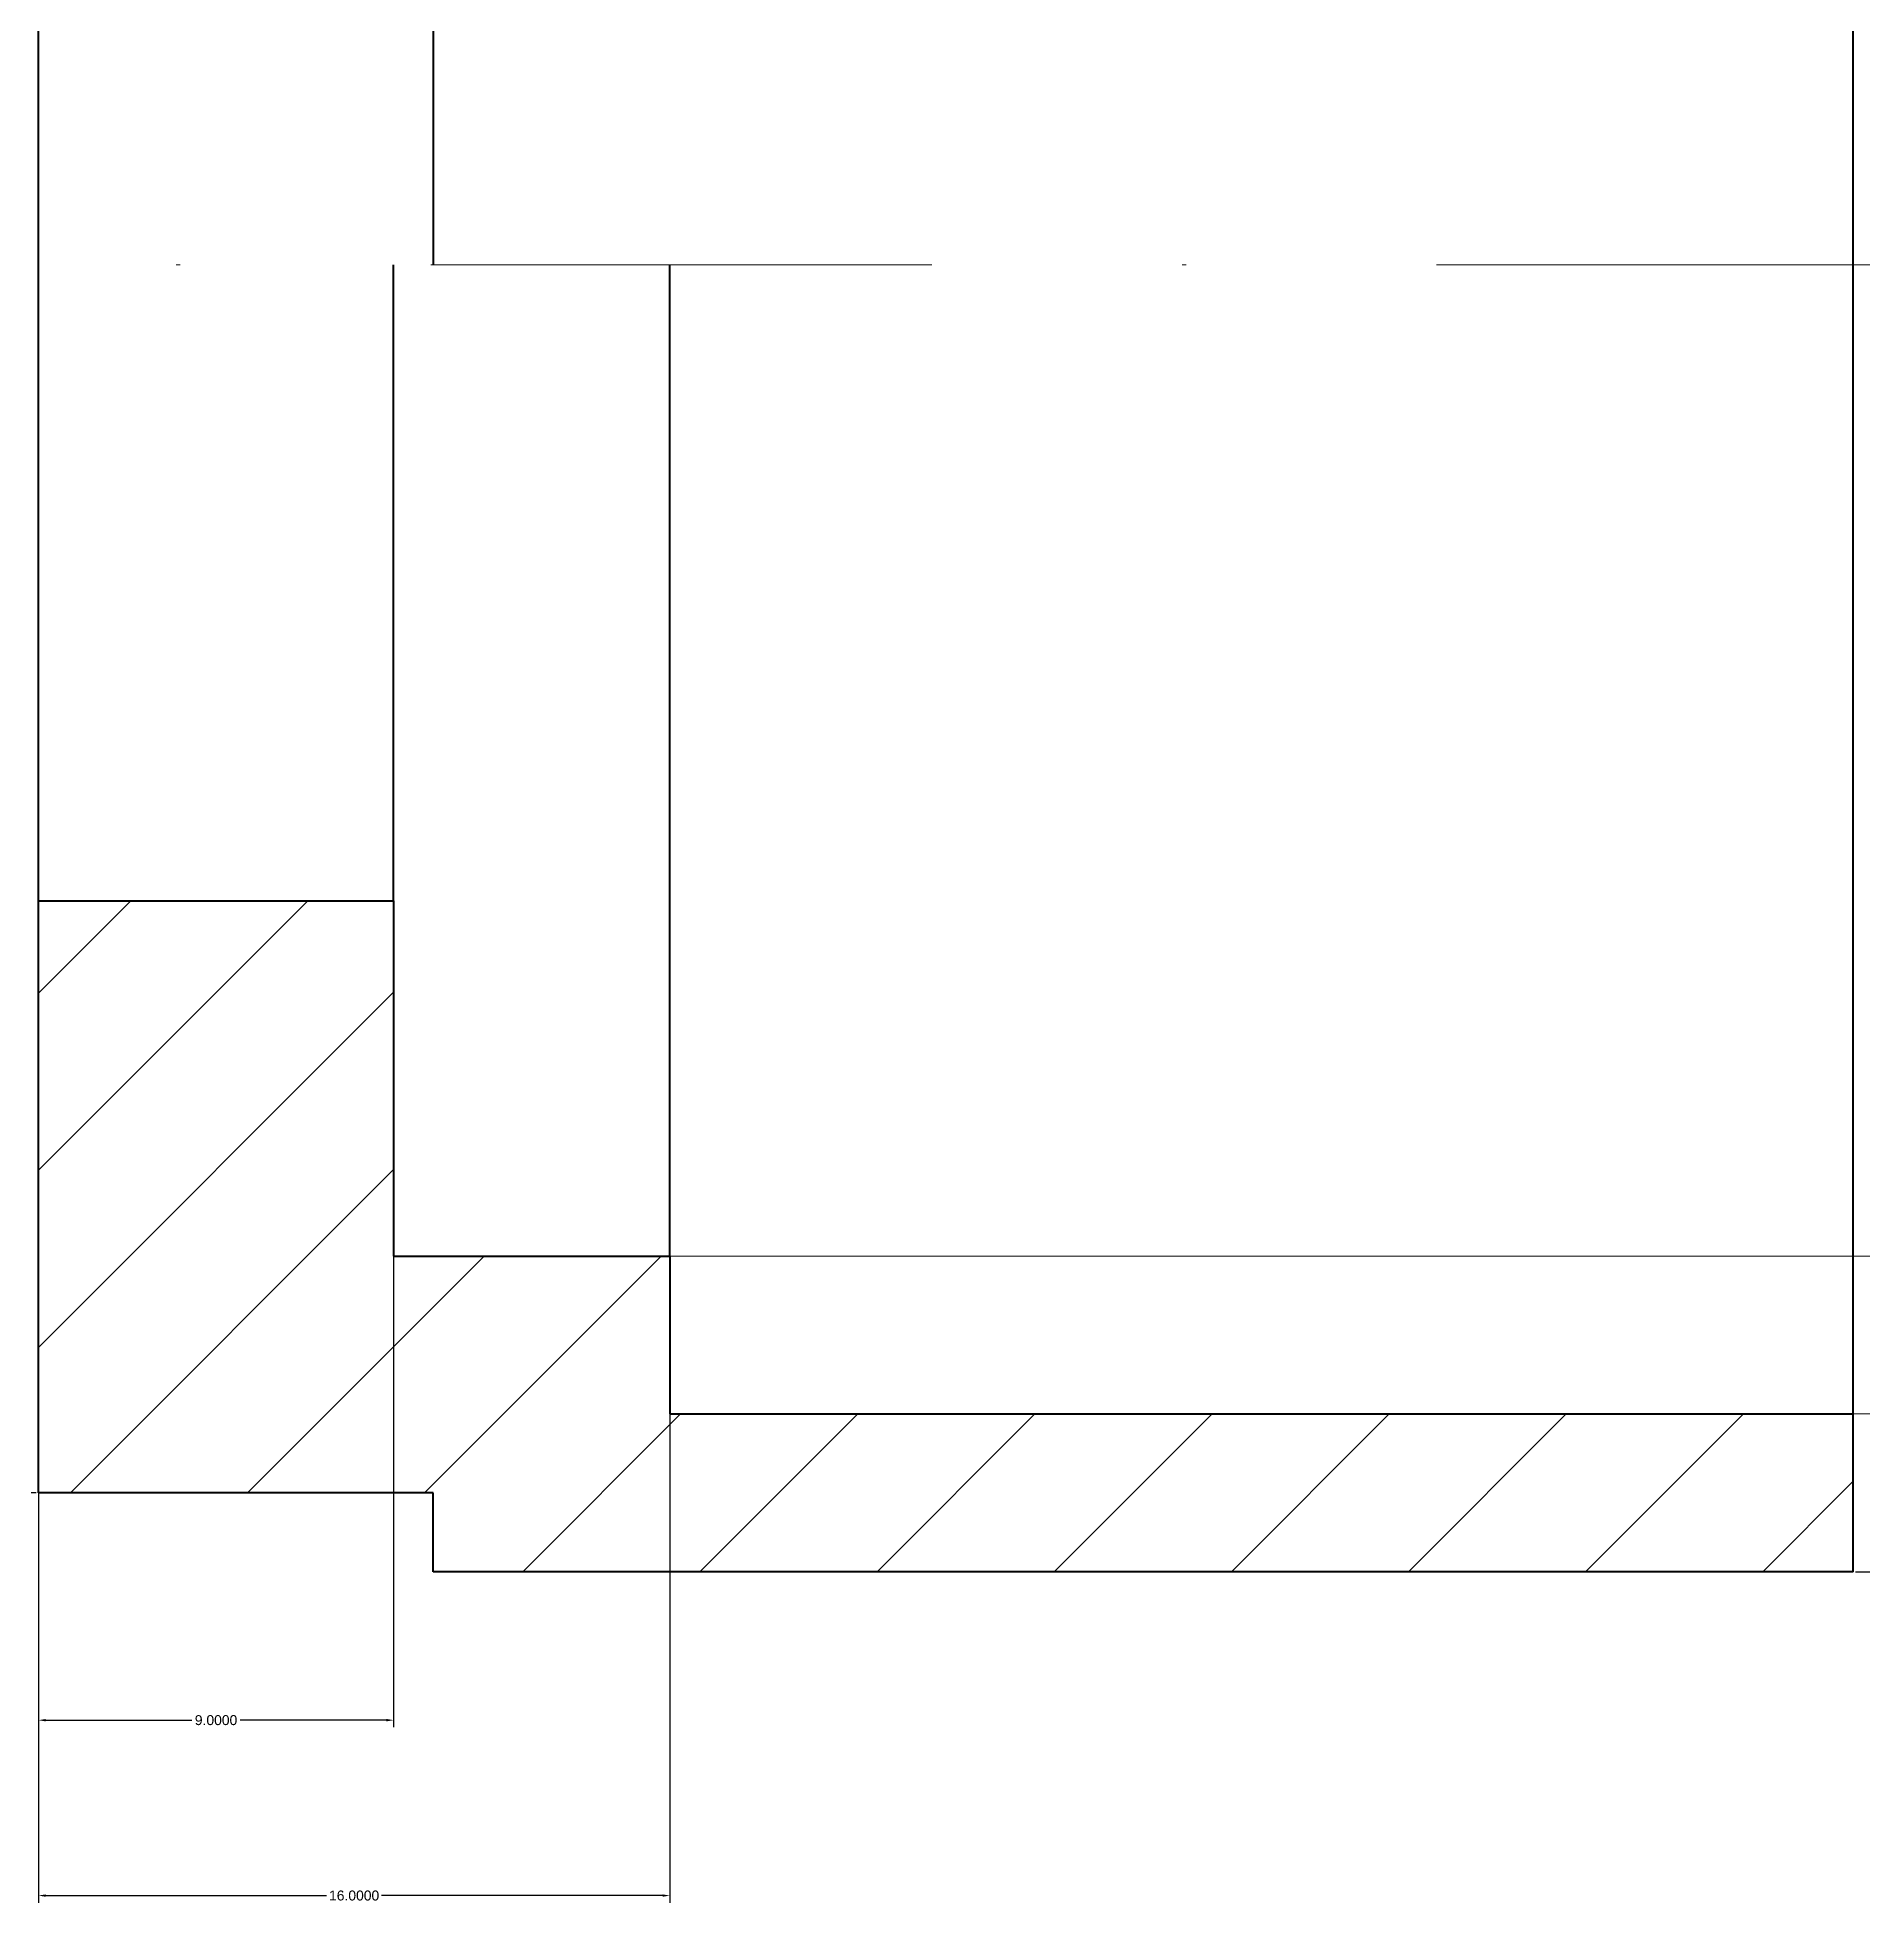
# Model space of a CAD drawing. Header units: millimetres. Extents: x 1235 to 2210, y 811 to 2257.
# Drawn here: x 1876.18 to 1922.48, y 1202.06 to 1249.33 of the extents above; entities that cross this region are included whole.
import ezdxf

# ---------------------------------------------------------------- set-up
doc = ezdxf.new("R2010")
doc.units = ezdxf.units.MM
doc.linetypes.add('штрихпунктирная', pattern=[25.4, 12.7, -6.35, 0, -6.35])
doc.styles.get("Standard").update_dxf_attribs({"font": 'arial.ttf'})
doc.dimstyles.get("Standard").update_dxf_attribs({"dimtxt": 0.18, "dimasz": 0.18, "dimexe": 0.18, "dimexo": 0.0625, "dimgap": 0.09, "dimtad": 0, "dimtih": 1, "dimtoh": 1, "dimdec": 4, "dimzin": 0, "dimdsep": 46, "dimtxsty": 'Standard', "dimcen": 0.09, "dimadec": 0, "dimazin": 0, "dimtfac": 1, "dimtdec": 4, "dimtofl": 0, "dimtmove": 0, "dimatfit": 3, "dimfxl": 1, "dimtolj": 1, "dimtzin": 0, "dimarcsym": 0})

# ---------------------------------------------------------------- blocks, each defined once
blk = doc.blocks.new('*D62')
at = {"color": 0, "lineweight": -2, "transparency": 16777216}
for p, q in [((1876.212, 1227.381), (1876.212, 1206.501)), ((1885.212, 1227.381), (1885.212, 1206.501)), ((1876.392, 1206.681), (1880.099, 1206.681)), ((1885.032, 1206.681), (1881.324, 1206.681))]:
    blk.add_line(p, q, dxfattribs=at)
at = {"color": 0, "lineweight": 15, "transparency": 16777216}
for points in [[(1876.392, 1206.711), (1876.392, 1206.651), (1876.212, 1206.681)], [(1885.032, 1206.711), (1885.032, 1206.651), (1885.212, 1206.681)]]:
    blk.add_solid(points, dxfattribs=at)
at = {"layer": 'Defpoints', "color": 0, "lineweight": 15, "transparency": 16777216}
for p in [(1876.212, 1227.443), (1885.212, 1227.443), (1885.212, 1206.681)]:
    blk.add_point(p, dxfattribs=at)
at = {"color": 0, "lineweight": 15, "transparency": 16777216, "insert": (1880.712, 1206.681), "char_height": 0.18, "attachment_point": 5}
blk.add_mtext('\\A1;{\\H1.4x;9.0000}', dxfattribs=at)
blk = doc.blocks.new('*D57')
at = {"color": 0, "lineweight": -2, "transparency": 16777216}
for p, q in [((1876.212, 1227.381), (1876.212, 1202.056)), ((1892.212, 1218.381), (1892.212, 1202.056)), ((1876.392, 1202.236), (1883.513, 1202.236)), ((1892.032, 1202.236), (1884.91, 1202.236))]:
    blk.add_line(p, q, dxfattribs=at)
at = {"color": 0, "lineweight": 15, "transparency": 16777216}
for points in [[(1876.392, 1202.266), (1876.392, 1202.206), (1876.212, 1202.236)], [(1892.032, 1202.266), (1892.032, 1202.206), (1892.212, 1202.236)]]:
    blk.add_solid(points, dxfattribs=at)
at = {"layer": 'Defpoints', "color": 0, "lineweight": 15, "transparency": 16777216}
for p in [(1876.212, 1227.443), (1892.212, 1218.443), (1892.212, 1202.236)]:
    blk.add_point(p, dxfattribs=at)
at = {"color": 0, "lineweight": 15, "transparency": 16777216, "insert": (1884.212, 1202.236), "char_height": 0.18, "attachment_point": 5}
blk.add_mtext('\\A1;{\\H1.4x;16.0000}', dxfattribs=at)
blk = doc.blocks.new('*D58')
at = {"color": 0, "lineweight": -2, "transparency": 16777216}
for p, q in [((1876.149, 1280.443), (1852.273, 1280.443)), ((1852.453, 1280.263), (1852.453, 1246.625)), ((1852.453, 1212.623), (1852.453, 1246.261)), ((1876.149, 1212.443), (1852.273, 1212.443))]:
    blk.add_line(p, q, dxfattribs=at)
at = {"color": 0, "lineweight": 15, "transparency": 16777216}
for points in [[(1852.423, 1280.263), (1852.483, 1280.263), (1852.453, 1280.443)], [(1852.423, 1212.623), (1852.483, 1212.623), (1852.453, 1212.443)]]:
    blk.add_solid(points, dxfattribs=at)
at = {"layer": 'Defpoints', "color": 0, "lineweight": 15, "transparency": 16777216}
for p in [(1876.212, 1280.443), (1852.453, 1212.443), (1876.212, 1212.443)]:
    blk.add_point(p, dxfattribs=at)
at = {"color": 0, "lineweight": 15, "transparency": 16777216, "insert": (1852.453, 1246.443), "char_height": 0.18, "attachment_point": 5}
blk.add_mtext('\\A1;68.0000', dxfattribs=at)
blk = doc.blocks.new('*D59')
at = {"color": 0, "lineweight": -2, "transparency": 16777216}
for p, q in [((1922.274, 1282.443), (1957.849, 1282.443)), ((1957.669, 1282.263), (1957.669, 1246.625)), ((1957.669, 1210.623), (1957.669, 1246.261)), ((1922.274, 1210.443), (1957.849, 1210.443))]:
    blk.add_line(p, q, dxfattribs=at)
at = {"color": 0, "lineweight": 15, "transparency": 16777216}
for points in [[(1957.639, 1282.263), (1957.699, 1282.263), (1957.669, 1282.443)], [(1957.639, 1210.623), (1957.699, 1210.623), (1957.669, 1210.443)]]:
    blk.add_solid(points, dxfattribs=at)
at = {"layer": 'Defpoints', "color": 0, "lineweight": 15, "transparency": 16777216}
for p in [(1922.212, 1282.443), (1922.212, 1210.443), (1957.669, 1210.443)]:
    blk.add_point(p, dxfattribs=at)
at = {"color": 0, "lineweight": 15, "transparency": 16777216, "insert": (1957.669, 1246.443), "char_height": 0.18, "attachment_point": 5}
blk.add_mtext('\\A1;72.0000', dxfattribs=at)

msp = doc.modelspace()

# ---------------------------------------------------------------- hatches: boundary and pattern name
at = {"lineweight": 15}
h = msp.add_hatch(dxfattribs=at)
h.set_pattern_fill('ANSI31', color=256)
h.set_pattern_definition([(45, (111.92, -292.2282), (-2.245064, 2.245064), [])])
h.paths.add_polyline_path([(1876.21171, 1212.44317), (1886.21171, 1212.44317), (1886.21171, 1210.44317), (1922.21171, 1210.44317), (1922.21171, 1214.44317), (1892.21171, 1214.44317), (1892.21171, 1218.44317), (1885.21171, 1218.44317), (1885.21171, 1227.44317), (1876.21171, 1227.44317)])

# ---------------------------------------------------------------- linework, layer by layer
at = {"lineweight": 50}
for p, q in [((1876.21171, 1212.44317), (1876.21171, 1280.44317)), ((1886.21171, 1280.44317), (1886.21171, 1243.56024)), ((1922.21171, 1214.44317), (1922.21171, 1278.44317)), ((1885.21171, 1227.44317), (1885.21171, 1243.56024)), ((1892.21171, 1218.44317), (1892.21171, 1243.56024)), ((1876.21171, 1227.44317), (1885.21171, 1227.44317)), ((1885.21171, 1227.44317), (1885.21171, 1218.44317)), ((1885.21171, 1218.44317), (1892.21171, 1218.44317)), ((1892.21171, 1218.44317), (1892.21171, 1214.44317)), ((1892.21171, 1214.44317), (1922.21171, 1214.44317)), ((1922.21171, 1210.44317), (1922.21171, 1214.44317)), ((1886.21171, 1212.44317), (1876.21171, 1212.44317)), ((1886.21171, 1210.44317), (1886.21171, 1212.44317)), ((1922.21171, 1210.44317), (1886.21171, 1210.44317))]:
    msp.add_line(p, q, dxfattribs=at)
at = {"linetype": 'штрихпунктирная', "lineweight": 15}
msp.add_line((1924.35324, 1243.56024), (1873.41842, 1243.56024), dxfattribs=at)
at = {"lineweight": 15}
for p, q in [((1889.79224, 1218.44317), (1933.51111, 1218.44317)), ((1918.51453, 1214.44317), (1945.00003, 1214.44317))]:
    msp.add_line(p, q, dxfattribs=at)

# ---------------------------------------------------------------- dimensions: what is measured, and where the dimension line sits
for base, p1, p2, picture, middle in [((1957.66911, 1210.44317), (1922.21171, 1282.44317), (1922.21171, 1210.44317), '*D59', (1957.66911, 1246.44317)), ((1852.45316, 1212.44317), (1876.21171, 1280.44317), (1876.21171, 1212.44317), '*D58', (1852.45316, 1246.44317))]:
    dim = msp.add_linear_dim(base=base, p1=p1, p2=p2, angle=90, dimstyle='Standard', dxfattribs=at)
    dim.commit()
    dim.dimension.update_dxf_attribs({"geometry": picture, "text_midpoint": middle, "dimtype": 160})
for base, p2, picture, middle in [((1885.21171, 1206.6809), (1885.21171, 1227.44317), '*D62', (1880.71171, 1206.6809)), ((1892.21171, 1202.23582), (1892.21171, 1218.44317), '*D57', (1884.21171, 1202.23582))]:
    dim = msp.add_linear_dim(base=base, p1=(1876.21171, 1227.44317), p2=p2, text='{\\H1.4x;<>}', dimstyle='Standard', dxfattribs=at)
    dim.commit()
    dim.dimension.update_dxf_attribs({"geometry": picture, "text_midpoint": middle})

doc.saveas('drawing.dxf')
